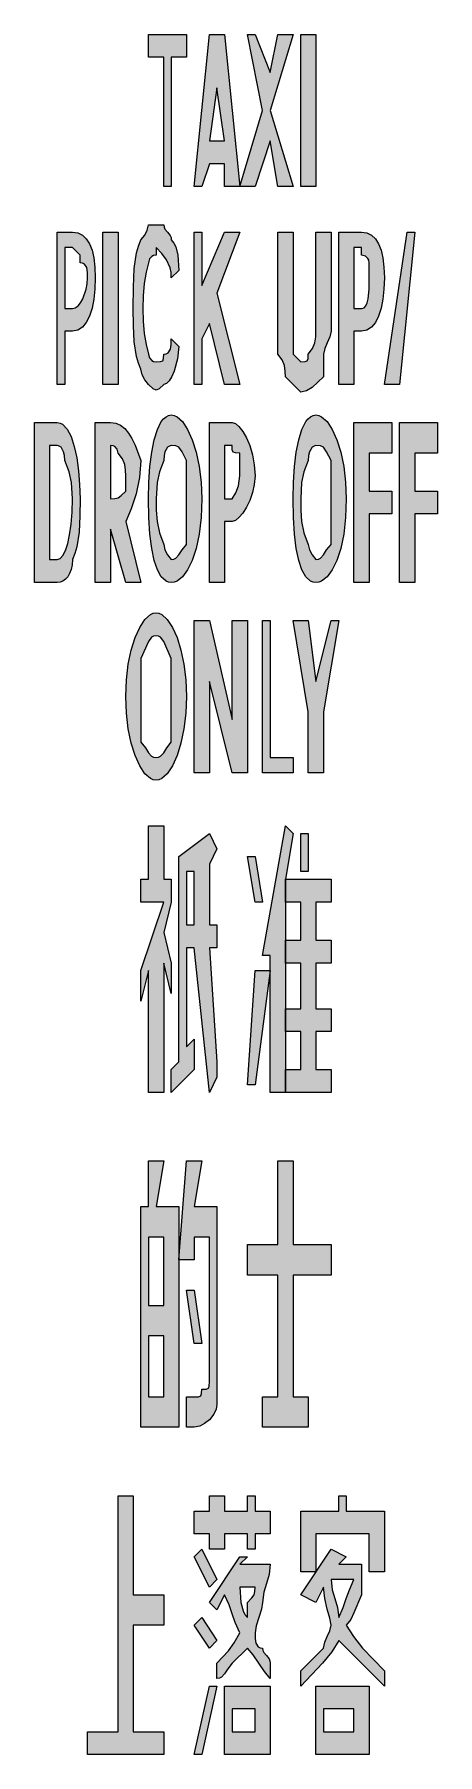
# Model space of a CAD drawing. Header units: metres. Extents: x 167 to 230, y 4 to 275.
import ezdxf

# ---------------------------------------------------------------- set-up
doc = ezdxf.new("R2010")
doc.units = ezdxf.units.M
doc.layers.add('FILL_WHITE_FFFFFF', color=7, linetype='Continuous', true_color=0xffffff)

msp = doc.modelspace()

# ---------------------------------------------------------------- hatches: boundary and pattern name
at = {"layer": 'FILL_WHITE_FFFFFF', "true_color": 0xffffff}
h = msp.add_hatch(color=7, dxfattribs=at)
h.dxf.hatch_style = 1
h.paths.add_polyline_path([(184.65, 271.65), (184.65, 275.25), (190.65, 275.25), (190.65, 271.65), (188.25, 271.65), (188.25, 251.25), (187.05, 251.25), (187.05, 271.65), (184.65, 271.65)])
h = msp.add_hatch(color=7, dxfattribs=at)
h.dxf.hatch_style = 1
h.paths.add_polyline_path([(196.65, 254.85), (194.25, 254.85), (193.05, 251.25), (191.85, 251.25), (194.25, 275.25), (196.65, 275.25), (199.05, 251.25), (196.65, 251.25), (196.65, 254.85)])
h.paths.add_polyline_path([(196.65, 258.45), (195.45, 266.85), (194.25, 258.45), (196.65, 258.45)], flags=16)
h = msp.add_hatch(color=7, dxfattribs=at)
h.dxf.hatch_style = 1
h.paths.add_polyline_path([(203.85, 263.25), (207.45, 251.25), (205.05, 251.25), (203.85, 258.45), (201.45, 251.25), (199.05, 251.25), (202.65, 263.25), (200.25, 275.25), (201.45, 275.25), (203.85, 269.25), (205.05, 275.25), (207.45, 275.25), (203.85, 263.25)])
h = msp.add_hatch(color=7, dxfattribs=at)
h.dxf.hatch_style = 1
h.paths.add_polyline_path([(211.05, 275.25), (211.05, 251.25), (208.65, 251.25), (208.65, 275.25), (211.05, 275.25)])
h = msp.add_hatch(color=7, dxfattribs=at)
h.dxf.hatch_style = 1
h.paths.add_polyline_path([(188.7, 222.15), (188.34, 221.32), (187.93, 220.65), (187.5, 220.21), (187.05, 220.05), (186.34, 219.37), (185.85, 219.15), (185.36, 219.37), (184.65, 220.05), (184.05, 220.8), (183.64, 221.57), (183.45, 222.45), (183.05, 223.4), (182.76, 224.46), (182.4, 226.8), (182.27, 229.37), (182.25, 232.05), (182.27, 235.42), (182.4, 238.35), (182.76, 240.82), (183.05, 241.89), (183.45, 242.85), (184.05, 243.6), (184.46, 244.37), (184.65, 245.25), (187.05, 245.25), (187.1, 244.85), (187.24, 244.54), (187.65, 244.05), (188.06, 243.56), (188.2, 243.25), (188.25, 242.85), (188.65, 242.35), (188.94, 241.76), (189.3, 240.45), (189.45, 238.05), (188.25, 236.85), (188.2, 237.7), (188.04, 238.44), (187.5, 239.7), (186.73, 240.73), (185.85, 241.65), (185.85, 240.45), (185.45, 240.4), (185.16, 240.26), (184.8, 239.85), (184.65, 239.25), (184.26, 237.75), (183.98, 235.99), (183.81, 234.06), (183.75, 232.05), (183.81, 230.04), (183.98, 228.11), (184.26, 226.35), (184.65, 224.85), (184.8, 224.25), (185.16, 223.84), (185.45, 223.7), (185.85, 223.65), (186.54, 223.67), (186.9, 223.8), (187.03, 224.16), (187.05, 224.85), (187.45, 224.9), (187.74, 225.06), (188.1, 225.6), (188.23, 226.37), (188.25, 227.25), (189.45, 226.05), (189.24, 224.1), (188.7, 222.15)])
h = msp.add_hatch(color=7, dxfattribs=at)
h.dxf.hatch_style = 1
h.paths.add_polyline_path([(171.45, 220.05), (170.25, 220.05), (170.25, 244.05), (172.65, 244.05), (173.49, 243.94), (174.22, 243.6), (174.84, 243.04), (175.35, 242.25), (175.74, 241.24), (176.03, 240), (176.19, 238.54), (176.25, 236.85), (176.19, 235.11), (176.03, 233.51), (175.74, 232.08), (175.35, 230.85), (174.84, 229.84), (174.22, 229.09), (173.49, 228.61), (172.65, 228.45), (171.45, 228.45), (171.45, 220.05)])
h.paths.add_polyline_path([(172.65, 232.05), (173.1, 232.16), (173.53, 232.46), (173.94, 232.94), (174.3, 233.55), (174.84, 235.09), (175, 235.95), (175.05, 236.85), (175.03, 237.73), (174.9, 238.5), (174.54, 239.04), (174.25, 239.2), (173.85, 239.25), (173.85, 240.45), (172.65, 241.65), (171.45, 241.65), (171.45, 232.05), (172.65, 232.05)], flags=16)
h = msp.add_hatch(color=7, dxfattribs=at)
h.dxf.hatch_style = 1
h.paths.add_polyline_path([(179.85, 244.05), (179.85, 220.05), (177.45, 220.05), (177.45, 244.05), (179.85, 244.05)])
h = msp.add_hatch(color=7, dxfattribs=at)
h.dxf.hatch_style = 1
h.paths.add_polyline_path([(193.05, 227.25), (193.05, 220.05), (191.85, 220.05), (191.85, 244.05), (193.05, 244.05), (193.05, 235.65), (196.65, 244.05), (199.05, 244.05), (195.45, 234.45), (199.05, 220.05), (196.65, 220.05), (194.25, 229.65), (193.05, 227.25)])
h = msp.add_hatch(color=7, dxfattribs=at)
h.dxf.hatch_style = 1
h.paths.add_polyline_path([(211.05, 244.05), (213.45, 244.05), (213.45, 228.45), (213.26, 227.55), (212.85, 226.65), (212.44, 225.75), (212.25, 224.85), (212.25, 221.25), (210.45, 219.6), (209.55, 219.06), (208.65, 218.85), (206.25, 221.25), (206.23, 222.15), (206.1, 223.05), (205.74, 223.95), (205.05, 224.85), (205.05, 228.45), (205.05, 244.05), (207.45, 244.05), (207.45, 228.45), (207.45, 226.05), (207.45, 224.85), (208.65, 223.65), (209.34, 223.67), (209.7, 223.8), (209.83, 224.16), (209.85, 224.85), (210.54, 225.75), (210.9, 226.65), (211.03, 227.55), (211.05, 228.45), (211.05, 244.05)])
h = msp.add_hatch(color=7, dxfattribs=at)
h.dxf.hatch_style = 1
h.paths.add_polyline_path([(217.05, 220.05), (214.65, 220.05), (214.65, 244.05), (218.25, 244.05), (219.09, 243.94), (219.82, 243.6), (220.44, 243.04), (220.95, 242.25), (221.34, 241.24), (221.62, 240), (221.79, 238.54), (221.85, 236.85), (221.79, 235.11), (221.62, 233.51), (221.34, 232.08), (220.95, 230.85), (220.44, 229.84), (219.82, 229.09), (219.09, 228.61), (218.25, 228.45), (217.05, 228.45), (217.05, 220.05)])
h.paths.add_polyline_path([(218.25, 232.05), (218.65, 232.16), (218.94, 232.46), (219.16, 232.94), (219.3, 233.55), (219.43, 235.09), (219.45, 236.85), (219.45, 239.25), (219.4, 239.65), (219.26, 239.94), (218.85, 240.3), (218.25, 240.45), (218.25, 241.65), (217.05, 241.65), (217.05, 232.05), (218.25, 232.05)], flags=16)
h = msp.add_hatch(color=7, dxfattribs=at)
h.dxf.hatch_style = 1
h.paths.add_polyline_path([(226.65, 244.05), (224.25, 220.05), (221.85, 220.05), (225.45, 244.05), (226.65, 244.05)])
h = msp.add_hatch(color=7, dxfattribs=at)
h.dxf.hatch_style = 1
h.paths.add_polyline_path([(187.41, 189.07), (186.67, 189.73), (186.06, 190.81), (185.55, 192.3), (185.16, 194.18), (184.88, 196.44), (184.71, 199.07), (184.65, 202.05), (184.71, 204.68), (184.88, 207.15), (185.16, 209.39), (185.55, 211.35), (186.06, 212.97), (186.67, 214.2), (187.03, 214.65), (187.41, 214.98), (187.81, 215.18), (188.25, 215.25), (188.7, 215.18), (189.15, 214.98), (190.01, 214.2), (190.82, 212.97), (191.55, 211.35), (192.16, 209.39), (192.64, 207.15), (192.94, 204.68), (193.05, 202.05), (192.94, 199.07), (192.64, 196.44), (192.16, 194.18), (191.55, 192.3), (190.82, 190.81), (190.01, 189.73), (189.15, 189.07), (188.7, 188.91), (188.25, 188.85), (187.81, 188.91), (187.41, 189.07)])
h.paths.add_polyline_path([(188.96, 192.66), (189.45, 193.2), (189.94, 193.97), (190.65, 194.85), (190.65, 202.05), (190.65, 208.05), (189.94, 209.44), (189.45, 210.15), (188.96, 210.41), (188.25, 210.45), (188.06, 210.41), (187.65, 210.15), (187.24, 209.44), (187.1, 208.84), (187.05, 208.05), (186.36, 206.27), (186, 204.6), (185.85, 202.05), (185.87, 200.25), (186, 198.45), (186.36, 196.65), (187.05, 194.85), (187.24, 193.97), (187.65, 193.2), (188.25, 192.45), (188.65, 192.5), (188.96, 192.66)], flags=16)
h = msp.add_hatch(color=7, dxfattribs=at)
h.dxf.hatch_style = 1
h.paths.add_polyline_path([(210.21, 189.07), (209.48, 189.73), (208.86, 190.81), (208.35, 192.3), (207.96, 194.18), (207.67, 196.44), (207.51, 199.07), (207.45, 202.05), (207.51, 204.68), (207.67, 207.15), (207.96, 209.39), (208.35, 211.35), (208.86, 212.97), (209.48, 214.2), (209.83, 214.65), (210.21, 214.98), (210.61, 215.18), (211.05, 215.25), (211.5, 215.18), (211.95, 214.98), (212.81, 214.2), (213.62, 212.97), (214.35, 211.35), (214.96, 209.39), (215.44, 207.15), (215.74, 204.68), (215.85, 202.05), (215.74, 199.07), (215.44, 196.44), (214.96, 194.18), (214.35, 192.3), (213.62, 190.81), (212.81, 189.73), (211.95, 189.07), (211.5, 188.91), (211.05, 188.85), (210.61, 188.91), (210.21, 189.07)])
h.paths.add_polyline_path([(211.76, 192.66), (212.25, 193.2), (212.74, 193.97), (213.45, 194.85), (213.45, 202.05), (213.45, 208.05), (212.74, 209.44), (212.25, 210.15), (211.76, 210.41), (211.05, 210.45), (210.86, 210.41), (210.45, 210.15), (210.04, 209.44), (209.9, 208.84), (209.85, 208.05), (209.16, 206.27), (208.8, 204.6), (208.65, 202.05), (208.67, 200.25), (208.8, 198.45), (209.16, 196.65), (209.85, 194.85), (210.04, 193.97), (210.45, 193.2), (211.05, 192.45), (211.45, 192.5), (211.76, 192.66)], flags=16)
h = msp.add_hatch(color=7, dxfattribs=at)
h.dxf.hatch_style = 1
h.paths.add_polyline_path([(166.65, 214.05), (170.25, 214.05), (170.69, 213.98), (171.09, 213.78), (171.82, 213.02), (172.44, 211.84), (172.95, 210.3), (173.34, 208.48), (173.62, 206.46), (173.79, 204.29), (173.85, 202.05), (173.83, 199.37), (173.7, 196.8), (173.34, 194.46), (173.05, 193.4), (172.65, 192.45), (172.6, 191.61), (172.44, 190.87), (172.21, 190.26), (171.9, 189.75), (171.54, 189.36), (171.13, 189.07), (170.7, 188.91), (170.25, 188.85), (166.65, 188.85), (166.65, 214.05)])
h.paths.add_polyline_path([(171.13, 193.11), (171.54, 193.91), (171.9, 195), (172.21, 196.38), (172.44, 198.02), (172.6, 199.91), (172.65, 202.05), (172.5, 204.6), (172.14, 206.27), (171.45, 208.05), (171.4, 208.84), (171.26, 209.44), (170.85, 210.15), (170.44, 210.41), (170.25, 210.45), (169.05, 210.45), (169.05, 192.45), (170.25, 192.45), (170.7, 192.62), (171.13, 193.11)], flags=16)
h = msp.add_hatch(color=7, dxfattribs=at)
h.dxf.hatch_style = 1
h.paths.add_polyline_path([(176.25, 214.05), (178.65, 214.05), (179.5, 213.94), (180.24, 213.62), (180.91, 213.1), (181.5, 212.4), (182.04, 211.53), (182.53, 210.51), (183.45, 208.05), (183.24, 205.37), (182.7, 202.8), (181.93, 200.46), (181.05, 198.45), (183.45, 188.85), (181.05, 188.85), (178.65, 197.25), (178.65, 188.85), (176.25, 188.85), (176.25, 214.05)])
h.paths.add_polyline_path([(179.85, 202.2), (180.34, 202.56), (181.05, 203.25), (181.05, 205.65), (181.03, 206.55), (180.9, 207.45), (180.54, 208.35), (179.85, 209.25), (179.7, 209.85), (179.34, 210.26), (179.05, 210.4), (178.65, 210.45), (178.65, 202.05), (179.36, 202.07), (179.85, 202.2)], flags=16)
h = msp.add_hatch(color=7, dxfattribs=at)
h.dxf.hatch_style = 1
h.paths.add_polyline_path([(196.65, 188.85), (194.25, 188.85), (194.25, 214.05), (197.85, 214.05), (198.35, 213.89), (198.92, 213.41), (199.52, 212.66), (200.1, 211.65), (200.63, 210.42), (201.06, 208.99), (201.34, 207.39), (201.45, 205.65), (201.34, 204.31), (201.06, 203.01), (200.63, 201.79), (200.1, 200.7), (199.52, 199.78), (198.92, 199.07), (198.35, 198.61), (197.85, 198.45), (196.65, 198.45), (196.65, 188.85)])
h.paths.add_polyline_path([(197.85, 202.05), (198.45, 202.95), (198.86, 204.07), (199.05, 205.65), (199.05, 209.25), (198.36, 209.27), (198, 209.4), (197.87, 209.76), (197.85, 210.45), (196.65, 210.45), (196.65, 202.05), (197.85, 202.05)], flags=16)
h = msp.add_hatch(color=7, dxfattribs=at)
h.dxf.hatch_style = 1
h.paths.add_polyline_path([(217.05, 188.85), (217.05, 214.05), (223.05, 214.05), (223.05, 209.25), (219.45, 209.25), (219.45, 203.25), (223.05, 203.25), (223.05, 199.65), (219.45, 199.65), (219.45, 188.85), (217.05, 188.85)])
h = msp.add_hatch(color=7, dxfattribs=at)
h.dxf.hatch_style = 1
h.paths.add_polyline_path([(224.25, 188.85), (224.25, 214.05), (230.25, 214.05), (230.25, 209.25), (226.65, 209.25), (226.65, 203.25), (230.25, 203.25), (230.25, 199.65), (226.65, 199.65), (226.65, 188.85), (224.25, 188.85)])
h = msp.add_hatch(color=7, dxfattribs=at)
h.dxf.hatch_style = 1
h.paths.add_polyline_path([(184.95, 157.92), (184.09, 158.7), (183.28, 159.93), (182.55, 161.55), (181.94, 163.51), (181.46, 165.75), (181.16, 168.22), (181.05, 170.85), (181.16, 173.48), (181.46, 175.95), (181.94, 178.19), (182.55, 180.15), (183.28, 181.77), (184.09, 183), (184.95, 183.78), (185.4, 183.98), (185.85, 184.05), (186.3, 183.98), (186.75, 183.78), (187.61, 183), (188.42, 181.77), (189.15, 180.15), (189.76, 178.19), (190.24, 175.95), (190.54, 173.48), (190.65, 170.85), (190.54, 168.22), (190.24, 165.75), (189.76, 163.51), (189.15, 161.55), (188.42, 159.93), (187.61, 158.7), (186.75, 157.92), (186.3, 157.72), (185.85, 157.65), (185.4, 157.72), (184.95, 157.92)])
h.paths.add_polyline_path([(186.56, 161.46), (187.05, 162), (187.54, 162.77), (188.25, 163.65), (188.25, 170.85), (188.25, 176.85), (187.05, 179.55), (186.56, 180.22), (186.25, 180.39), (185.85, 180.45), (185.45, 180.39), (185.14, 180.22), (184.65, 179.55), (183.45, 176.85), (183.45, 170.85), (183.45, 163.65), (184.16, 162.77), (184.65, 162), (185.14, 161.46), (185.45, 161.3), (185.85, 161.25), (186.25, 161.3), (186.56, 161.46)], flags=16)
h = msp.add_hatch(color=7, dxfattribs=at)
h.dxf.hatch_style = 1
h.paths.add_polyline_path([(194.25, 173.25), (194.25, 158.85), (191.85, 158.85), (191.85, 182.85), (194.25, 182.85), (197.85, 167.25), (197.85, 182.85), (200.25, 182.85), (200.25, 158.85), (197.85, 158.85), (194.25, 173.25)])
h = msp.add_hatch(color=7, dxfattribs=at)
h.dxf.hatch_style = 1
h.paths.add_polyline_path([(202.65, 158.85), (202.65, 182.85), (203.85, 182.85), (203.85, 161.25), (207.45, 161.25), (207.45, 158.85), (202.65, 158.85)])
h = msp.add_hatch(color=7, dxfattribs=at)
h.dxf.hatch_style = 1
h.paths.add_polyline_path([(212.25, 158.85), (209.85, 158.85), (209.85, 168.45), (207.45, 182.85), (209.85, 182.85), (211.05, 173.25), (213.45, 182.85), (214.65, 182.85), (212.25, 168.45), (212.25, 158.85)])
h = msp.add_hatch(color=7, dxfattribs=at)
h.dxf.hatch_style = 1
h.paths.add_polyline_path([(188.25, 124.05), (187.05, 128.85), (187.05, 108.45), (184.65, 108.45), (184.65, 127.65), (183.45, 122.85), (183.45, 127.65), (187.05, 138.45), (183.45, 138.45), (183.45, 142.05), (184.65, 142.05), (184.65, 150.45), (187.05, 150.45), (187.05, 142.05), (188.25, 142.05), (188.25, 138.45), (187.05, 133.65), (188.25, 128.85), (188.25, 124.05)])
h = msp.add_hatch(color=7, dxfattribs=at)
h.dxf.hatch_style = 1
h.paths.add_polyline_path([(191.85, 131.25), (190.65, 131.25), (190.65, 115.65), (191.85, 116.85), (191.85, 112.05), (188.25, 108.45), (188.25, 112.05), (189.45, 113.25), (189.45, 145.65), (194.25, 149.25), (195.45, 146.85), (194.25, 144.45), (194.25, 134.85), (195.45, 134.85), (195.45, 131.25), (194.25, 131.25), (195.45, 113.25), (195.45, 110.85), (194.25, 108.45), (191.85, 131.25)])
h.paths.add_polyline_path([(191.85, 134.85), (191.85, 143.25), (190.65, 143.25), (190.65, 134.85), (191.85, 134.85)], flags=16)
h = msp.add_hatch(color=7, dxfattribs=at)
h.dxf.hatch_style = 1
h.paths.add_polyline_path([(207.45, 149.25), (206.25, 142.05), (206.25, 108.45), (203.85, 108.45), (203.85, 130.05), (202.65, 130.05), (206.25, 150.45), (207.45, 149.25)])
h = msp.add_hatch(color=7, dxfattribs=at)
h.dxf.hatch_style = 1
h.paths.add_polyline_path([(208.65, 149.25), (209.85, 149.25), (209.85, 143.25), (208.65, 143.25), (208.65, 149.25)])
h = msp.add_hatch(color=7, dxfattribs=at)
h.dxf.hatch_style = 1
h.paths.add_polyline_path([(200.25, 145.65), (201.45, 145.65), (202.65, 138.45), (201.45, 138.45), (200.25, 145.65)])
h = msp.add_hatch(color=7, dxfattribs=at)
h.dxf.hatch_style = 1
h.paths.add_polyline_path([(213.45, 132.45), (213.45, 128.85), (211.05, 128.85), (211.05, 121.65), (213.45, 121.65), (213.45, 118.05), (211.05, 118.05), (211.05, 112.05), (213.45, 112.05), (213.45, 108.45), (206.25, 108.45), (206.25, 112.05), (208.65, 112.05), (208.65, 118.05), (206.25, 118.05), (206.25, 121.65), (208.65, 121.65), (208.65, 128.85), (206.25, 128.85), (206.25, 132.45), (208.65, 132.45), (208.65, 138.45), (206.25, 138.45), (206.25, 142.05), (213.45, 142.05), (213.45, 138.45), (211.05, 138.45), (211.05, 132.45), (213.45, 132.45)])
h = msp.add_hatch(color=7, dxfattribs=at)
h.dxf.hatch_style = 1
h.paths.add_polyline_path([(201.45, 109.65), (200.25, 109.65), (201.45, 127.65), (203.85, 127.65), (201.45, 109.65)])
h = msp.add_hatch(color=7, dxfattribs=at)
h.dxf.hatch_style = 1
h.paths.add_polyline_path([(183.45, 55.65), (183.45, 90.45), (184.65, 90.45), (184.65, 97.65), (187.05, 97.65), (185.85, 90.45), (189.45, 90.45), (189.45, 55.65), (183.45, 55.65)])
h.paths.add_polyline_path([(187.05, 70.05), (184.65, 70.05), (184.65, 60.45), (187.05, 60.45), (187.05, 70.05)], flags=16)
h.paths.add_polyline_path([(187.05, 74.85), (187.05, 85.65), (184.65, 85.65), (184.65, 74.85), (187.05, 74.85)], flags=16)
h = msp.add_hatch(color=7, dxfattribs=at)
h.dxf.hatch_style = 1
h.paths.add_polyline_path([(191.85, 82.05), (189.45, 82.05), (190.65, 97.65), (193.05, 97.65), (191.85, 90.45), (195.45, 90.45), (195.45, 59.25), (195.3, 58.5), (194.94, 57.73), (194.25, 56.85), (193.5, 56.25), (192.73, 55.84), (191.85, 55.65), (190.65, 55.65), (190.65, 60.45), (191.85, 60.45), (192.54, 60.47), (192.9, 60.6), (193.03, 60.96), (193.05, 61.65), (193.74, 61.67), (194.1, 61.8), (194.23, 62.16), (194.25, 62.85), (194.25, 85.65), (191.85, 85.65), (191.85, 82.05)])
h = msp.add_hatch(color=7, dxfattribs=at)
h.dxf.hatch_style = 1
h.paths.add_polyline_path([(213.45, 84.45), (213.45, 79.65), (207.45, 79.65), (207.45, 60.45), (209.85, 60.45), (209.85, 55.65), (202.65, 55.65), (202.65, 60.45), (205.05, 60.45), (205.05, 79.65), (200.25, 79.65), (200.25, 84.45), (205.05, 84.45), (205.05, 97.65), (207.45, 97.65), (207.45, 84.45), (213.45, 84.45)])
h = msp.add_hatch(color=7, dxfattribs=at)
h.dxf.hatch_style = 1
h.paths.add_polyline_path([(191.85, 77.25), (193.05, 68.85), (191.85, 68.85), (190.65, 77.25), (191.85, 77.25)])
h = msp.add_hatch(color=7, dxfattribs=at)
h.dxf.hatch_style = 1
h.paths.add_polyline_path([(187.05, 29.25), (187.05, 24.45), (182.25, 24.45), (182.25, 7.65), (187.05, 7.65), (187.05, 4.05), (175.05, 4.05), (175.05, 7.65), (179.85, 7.65), (179.85, 44.85), (182.25, 44.85), (182.25, 29.25), (187.05, 29.25)])
h = msp.add_hatch(color=7, dxfattribs=at)
h.dxf.hatch_style = 1
h.paths.add_polyline_path([(203.85, 38.85), (201.45, 38.85), (201.45, 36.45), (200.25, 36.45), (200.25, 38.85), (196.65, 38.85), (196.65, 36.45), (194.25, 36.45), (194.25, 38.85), (191.85, 38.85), (191.85, 42.45), (194.25, 42.45), (194.25, 44.85), (196.65, 44.85), (196.65, 42.45), (200.25, 42.45), (200.25, 44.85), (201.45, 44.85), (201.45, 42.45), (203.85, 42.45), (203.85, 38.85)])
h = msp.add_hatch(color=7, dxfattribs=at)
h.dxf.hatch_style = 1
h.paths.add_polyline_path([(221.85, 32.85), (219.45, 32.85), (219.45, 38.85), (211.05, 38.85), (211.05, 32.85), (208.65, 32.85), (208.65, 42.45), (214.65, 42.45), (214.65, 44.85), (215.85, 44.85), (215.85, 42.45), (221.85, 42.45), (221.85, 32.85)])
h = msp.add_hatch(color=7, dxfattribs=at)
h.dxf.hatch_style = 1
h.paths.add_polyline_path([(195.45, 31.65), (194.25, 30.45), (191.85, 35.25), (193.05, 36.45), (195.45, 31.65)])
h = msp.add_hatch(color=7, dxfattribs=at)
h.dxf.hatch_style = 1
h.paths.add_polyline_path([(217.05, 26.4), (216.56, 25.37), (215.85, 24.45), (216.96, 22.65), (218.4, 20.85), (221.85, 17.25), (221.85, 14.85), (218.25, 18.45), (214.65, 22.05), (213.54, 20.25), (212.1, 18.45), (208.65, 14.85), (208.65, 17.25), (212.25, 20.85), (212.44, 21.75), (212.85, 22.65), (213.26, 23.55), (213.45, 24.45), (213.26, 25.56), (212.85, 27), (212.44, 28.67), (212.25, 30.45), (211.05, 28.05), (208.65, 29.25), (213.45, 36.45), (215.85, 35.25), (214.65, 34.05), (218.25, 34.05), (218.25, 29.25), (217.05, 26.4)])
h.paths.add_polyline_path([(214.05, 28.65), (214.46, 27.26), (214.65, 25.65), (215.36, 27.26), (215.85, 28.65), (216.34, 30.04), (217.05, 31.65), (213.45, 31.65), (213.64, 30.04), (214.05, 28.65)], flags=16)
h = msp.add_hatch(color=7, dxfattribs=at)
h.dxf.hatch_style = 1
h.paths.add_polyline_path([(203.66, 32.44), (203.25, 31.05), (202.84, 29.66), (202.65, 28.05), (202.46, 26.96), (202.05, 25.65), (201.64, 24.34), (201.45, 23.25), (201.47, 22.37), (201.6, 21.6), (201.96, 21.06), (202.25, 20.9), (202.65, 20.85), (202.7, 20.45), (202.84, 20.14), (203.25, 19.65), (203.66, 19.16), (203.8, 18.85), (203.85, 18.45), (203.85, 16.05), (202.95, 17.14), (202.05, 18.45), (201.15, 19.76), (200.25, 20.85), (197.85, 18.45), (197.14, 17.57), (196.65, 16.8), (196.16, 16.26), (195.85, 16.1), (195.45, 16.05), (195.45, 18.45), (197.25, 20.4), (198.15, 21.66), (199.05, 23.25), (198.34, 24.86), (197.85, 26.25), (197.36, 27.64), (196.65, 29.25), (195.45, 26.85), (194.25, 28.05), (199.05, 35.25), (200.25, 35.25), (199.05, 34.05), (203.85, 34.05), (203.66, 32.44)])
h.paths.add_polyline_path([(199.56, 26.74), (199.85, 26.15), (200.25, 25.65), (200.25, 28.05), (200.94, 28.76), (201.3, 29.25), (201.43, 29.74), (201.45, 30.45), (199.05, 30.45), (199.2, 28.05), (199.56, 26.74)], flags=16)
h = msp.add_hatch(color=7, dxfattribs=at)
h.dxf.hatch_style = 1
h.paths.add_polyline_path([(195.45, 22.05), (194.25, 20.85), (191.85, 24.45), (193.05, 25.65), (195.45, 22.05)])
h = msp.add_hatch(color=7, dxfattribs=at)
h.dxf.hatch_style = 1
h.paths.add_polyline_path([(195.45, 14.85), (193.05, 4.05), (191.85, 4.05), (194.25, 14.85), (195.45, 14.85)])
h = msp.add_hatch(color=7, dxfattribs=at)
h.dxf.hatch_style = 1
h.paths.add_polyline_path([(203.85, 4.05), (196.65, 4.05), (196.65, 14.85), (203.85, 14.85), (203.85, 4.05)])
h.paths.add_polyline_path([(201.45, 7.65), (201.45, 11.25), (197.85, 11.25), (197.85, 7.65), (201.45, 7.65)], flags=16)
h = msp.add_hatch(color=7, dxfattribs=at)
h.dxf.hatch_style = 1
h.paths.add_polyline_path([(219.45, 4.05), (211.05, 4.05), (211.05, 14.85), (219.45, 14.85), (219.45, 4.05)])
h.paths.add_polyline_path([(217.05, 7.65), (217.05, 11.25), (212.25, 11.25), (212.25, 7.65), (217.05, 7.65)], flags=16)

# ---------------------------------------------------------------- linework, layer by layer
at = {"layer": 'FILL_WHITE_FFFFFF', "lineweight": 0, "true_color": 0xffffff}
for points in [[(184.65, 271.65), (184.65, 275.25), (190.65, 275.25), (190.65, 271.65), (188.25, 271.65), (188.25, 251.25), (187.05, 251.25), (187.05, 271.65)], [(196.65, 254.85), (194.25, 254.85), (193.05, 251.25), (191.85, 251.25), (194.25, 275.25), (196.65, 275.25), (199.05, 251.25), (196.65, 251.25)], [(203.85, 263.25), (207.45, 251.25), (205.05, 251.25), (203.85, 258.45), (201.45, 251.25), (199.05, 251.25), (202.65, 263.25), (200.25, 275.25), (201.45, 275.25), (203.85, 269.25), (205.05, 275.25), (207.45, 275.25)], [(211.05, 275.25), (211.05, 251.25), (208.65, 251.25), (208.65, 275.25)], [(196.65, 258.45), (195.45, 266.85), (194.25, 258.45)], [(188.7, 222.15), (188.34, 221.32), (187.93, 220.65), (187.5, 220.21), (187.05, 220.05), (186.34, 219.37), (185.85, 219.15), (185.36, 219.37), (184.65, 220.05), (184.05, 220.8), (183.64, 221.57), (183.45, 222.45), (183.05, 223.4), (182.76, 224.46), (182.4, 226.8), (182.27, 229.37), (182.25, 232.05), (182.27, 235.42), (182.4, 238.35), (182.76, 240.82), (183.05, 241.89), (183.45, 242.85), (184.05, 243.6), (184.46, 244.37), (184.65, 245.25), (187.05, 245.25), (187.1, 244.85), (187.24, 244.54), (187.65, 244.05), (188.06, 243.56), (188.2, 243.25), (188.25, 242.85), (188.65, 242.35), (188.94, 241.76), (189.3, 240.45), (189.45, 238.05), (188.25, 236.85), (188.2, 237.7), (188.04, 238.44), (187.5, 239.7), (186.73, 240.73), (185.85, 241.65), (185.85, 240.45), (185.45, 240.4), (185.16, 240.26), (184.8, 239.85), (184.65, 239.25), (184.26, 237.75), (183.98, 235.99), (183.81, 234.06), (183.75, 232.05), (183.81, 230.04), (183.98, 228.11), (184.26, 226.35), (184.65, 224.85), (184.8, 224.25), (185.16, 223.84), (185.45, 223.7), (185.85, 223.65), (186.54, 223.67), (186.9, 223.8), (187.03, 224.16), (187.05, 224.85), (187.45, 224.9), (187.74, 225.06), (188.1, 225.6), (188.23, 226.37), (188.25, 227.25), (189.45, 226.05), (189.24, 224.1)], [(171.45, 220.05), (170.25, 220.05), (170.25, 244.05), (172.65, 244.05), (173.49, 243.94), (174.22, 243.6), (174.84, 243.04), (175.35, 242.25), (175.74, 241.24), (176.03, 240), (176.19, 238.54), (176.25, 236.85), (176.19, 235.11), (176.03, 233.51), (175.74, 232.08), (175.35, 230.85), (174.84, 229.84), (174.22, 229.09), (173.49, 228.61), (172.65, 228.45), (171.45, 228.45)], [(172.65, 232.05), (173.1, 232.16), (173.53, 232.46), (173.94, 232.94), (174.3, 233.55), (174.84, 235.09), (175, 235.95), (175.05, 236.85), (175.03, 237.73), (174.9, 238.5), (174.54, 239.04), (174.25, 239.2), (173.85, 239.25), (173.85, 240.45), (172.65, 241.65), (171.45, 241.65), (171.45, 232.05)], [(179.85, 244.05), (179.85, 220.05), (177.45, 220.05), (177.45, 244.05)], [(193.05, 227.25), (193.05, 220.05), (191.85, 220.05), (191.85, 244.05), (193.05, 244.05), (193.05, 235.65), (196.65, 244.05), (199.05, 244.05), (195.45, 234.45), (199.05, 220.05), (196.65, 220.05), (194.25, 229.65)], [(211.05, 244.05), (213.45, 244.05), (213.45, 228.45), (213.26, 227.55), (212.85, 226.65), (212.44, 225.75), (212.25, 224.85), (212.25, 221.25), (210.45, 219.6), (209.55, 219.06), (208.65, 218.85), (206.25, 221.25), (206.23, 222.15), (206.1, 223.05), (205.74, 223.95), (205.05, 224.85), (205.05, 228.45), (205.05, 244.05), (207.45, 244.05), (207.45, 228.45), (207.45, 226.05), (207.45, 224.85), (208.65, 223.65), (209.34, 223.67), (209.7, 223.8), (209.83, 224.16), (209.85, 224.85), (210.54, 225.75), (210.9, 226.65), (211.03, 227.55), (211.05, 228.45)], [(217.05, 220.05), (214.65, 220.05), (214.65, 244.05), (218.25, 244.05), (219.09, 243.94), (219.82, 243.6), (220.44, 243.04), (220.95, 242.25), (221.34, 241.24), (221.62, 240), (221.79, 238.54), (221.85, 236.85), (221.79, 235.11), (221.62, 233.51), (221.34, 232.08), (220.95, 230.85), (220.44, 229.84), (219.82, 229.09), (219.09, 228.61), (218.25, 228.45), (217.05, 228.45)], [(218.25, 232.05), (218.65, 232.16), (218.94, 232.46), (219.16, 232.94), (219.3, 233.55), (219.43, 235.09), (219.45, 236.85), (219.45, 239.25), (219.4, 239.65), (219.26, 239.94), (218.85, 240.3), (218.25, 240.45), (218.25, 241.65), (217.05, 241.65), (217.05, 232.05)], [(226.65, 244.05), (224.25, 220.05), (221.85, 220.05), (225.45, 244.05)], [(187.41, 189.07), (186.67, 189.73), (186.06, 190.81), (185.55, 192.3), (185.16, 194.18), (184.88, 196.44), (184.71, 199.07), (184.65, 202.05), (184.71, 204.68), (184.88, 207.15), (185.16, 209.39), (185.55, 211.35), (186.06, 212.97), (186.67, 214.2), (187.03, 214.65), (187.41, 214.98), (187.81, 215.18), (188.25, 215.25), (188.7, 215.18), (189.15, 214.98), (190.01, 214.2), (190.82, 212.97), (191.55, 211.35), (192.16, 209.39), (192.64, 207.15), (192.94, 204.68), (193.05, 202.05), (192.94, 199.07), (192.64, 196.44), (192.16, 194.18), (191.55, 192.3), (190.82, 190.81), (190.01, 189.73), (189.15, 189.07), (188.7, 188.91), (188.25, 188.85), (187.81, 188.91)], [(210.21, 189.07), (209.48, 189.73), (208.86, 190.81), (208.35, 192.3), (207.96, 194.18), (207.67, 196.44), (207.51, 199.07), (207.45, 202.05), (207.51, 204.68), (207.67, 207.15), (207.96, 209.39), (208.35, 211.35), (208.86, 212.97), (209.48, 214.2), (209.83, 214.65), (210.21, 214.98), (210.61, 215.18), (211.05, 215.25), (211.5, 215.18), (211.95, 214.98), (212.81, 214.2), (213.62, 212.97), (214.35, 211.35), (214.96, 209.39), (215.44, 207.15), (215.74, 204.68), (215.85, 202.05), (215.74, 199.07), (215.44, 196.44), (214.96, 194.18), (214.35, 192.3), (213.62, 190.81), (212.81, 189.73), (211.95, 189.07), (211.5, 188.91), (211.05, 188.85), (210.61, 188.91)], [(166.65, 214.05), (170.25, 214.05), (170.69, 213.98), (171.09, 213.78), (171.82, 213.02), (172.44, 211.84), (172.95, 210.3), (173.34, 208.48), (173.62, 206.46), (173.79, 204.29), (173.85, 202.05), (173.83, 199.37), (173.7, 196.8), (173.34, 194.46), (173.05, 193.4), (172.65, 192.45), (172.6, 191.61), (172.44, 190.87), (172.21, 190.26), (171.9, 189.75), (171.54, 189.36), (171.13, 189.07), (170.7, 188.91), (170.25, 188.85), (166.65, 188.85)], [(176.25, 214.05), (178.65, 214.05), (179.5, 213.94), (180.24, 213.62), (180.91, 213.1), (181.5, 212.4), (182.04, 211.53), (182.53, 210.51), (183.45, 208.05), (183.24, 205.37), (182.7, 202.8), (181.93, 200.46), (181.05, 198.45), (183.45, 188.85), (181.05, 188.85), (178.65, 197.25), (178.65, 188.85), (176.25, 188.85)], [(196.65, 188.85), (194.25, 188.85), (194.25, 214.05), (197.85, 214.05), (198.35, 213.89), (198.92, 213.41), (199.52, 212.66), (200.1, 211.65), (200.63, 210.42), (201.06, 208.99), (201.34, 207.39), (201.45, 205.65), (201.34, 204.31), (201.06, 203.01), (200.63, 201.79), (200.1, 200.7), (199.52, 199.78), (198.92, 199.07), (198.35, 198.61), (197.85, 198.45), (196.65, 198.45)], [(217.05, 188.85), (217.05, 214.05), (223.05, 214.05), (223.05, 209.25), (219.45, 209.25), (219.45, 203.25), (223.05, 203.25), (223.05, 199.65), (219.45, 199.65), (219.45, 188.85)], [(224.25, 188.85), (224.25, 214.05), (230.25, 214.05), (230.25, 209.25), (226.65, 209.25), (226.65, 203.25), (230.25, 203.25), (230.25, 199.65), (226.65, 199.65), (226.65, 188.85)], [(171.13, 193.11), (171.54, 193.91), (171.9, 195), (172.21, 196.38), (172.44, 198.02), (172.6, 199.91), (172.65, 202.05), (172.5, 204.6), (172.14, 206.27), (171.45, 208.05), (171.4, 208.84), (171.26, 209.44), (170.85, 210.15), (170.44, 210.41), (170.25, 210.45), (169.05, 210.45), (169.05, 192.45), (170.25, 192.45), (170.7, 192.62)], [(179.85, 202.2), (180.34, 202.56), (181.05, 203.25), (181.05, 205.65), (181.03, 206.55), (180.9, 207.45), (180.54, 208.35), (179.85, 209.25), (179.7, 209.85), (179.34, 210.26), (179.05, 210.4), (178.65, 210.45), (178.65, 202.05), (179.36, 202.07)], [(188.96, 192.66), (189.45, 193.2), (189.94, 193.97), (190.65, 194.85), (190.65, 202.05), (190.65, 208.05), (189.94, 209.44), (189.45, 210.15), (188.96, 210.41), (188.25, 210.45), (188.06, 210.41), (187.65, 210.15), (187.24, 209.44), (187.1, 208.84), (187.05, 208.05), (186.36, 206.27), (186, 204.6), (185.85, 202.05), (185.87, 200.25), (186, 198.45), (186.36, 196.65), (187.05, 194.85), (187.24, 193.97), (187.65, 193.2), (188.25, 192.45), (188.65, 192.5)], [(197.85, 202.05), (198.45, 202.95), (198.86, 204.07), (199.05, 205.65), (199.05, 209.25), (198.36, 209.27), (198, 209.4), (197.87, 209.76), (197.85, 210.45), (196.65, 210.45), (196.65, 202.05)], [(211.76, 192.66), (212.25, 193.2), (212.74, 193.97), (213.45, 194.85), (213.45, 202.05), (213.45, 208.05), (212.74, 209.44), (212.25, 210.15), (211.76, 210.41), (211.05, 210.45), (210.86, 210.41), (210.45, 210.15), (210.04, 209.44), (209.9, 208.84), (209.85, 208.05), (209.16, 206.27), (208.8, 204.6), (208.65, 202.05), (208.67, 200.25), (208.8, 198.45), (209.16, 196.65), (209.85, 194.85), (210.04, 193.97), (210.45, 193.2), (211.05, 192.45), (211.45, 192.5)], [(184.95, 157.92), (184.09, 158.7), (183.28, 159.93), (182.55, 161.55), (181.94, 163.51), (181.46, 165.75), (181.16, 168.22), (181.05, 170.85), (181.16, 173.48), (181.46, 175.95), (181.94, 178.19), (182.55, 180.15), (183.28, 181.77), (184.09, 183), (184.95, 183.78), (185.4, 183.98), (185.85, 184.05), (186.3, 183.98), (186.75, 183.78), (187.61, 183), (188.42, 181.77), (189.15, 180.15), (189.76, 178.19), (190.24, 175.95), (190.54, 173.48), (190.65, 170.85), (190.54, 168.22), (190.24, 165.75), (189.76, 163.51), (189.15, 161.55), (188.42, 159.93), (187.61, 158.7), (186.75, 157.92), (186.3, 157.72), (185.85, 157.65), (185.4, 157.72)], [(194.25, 173.25), (194.25, 158.85), (191.85, 158.85), (191.85, 182.85), (194.25, 182.85), (197.85, 167.25), (197.85, 182.85), (200.25, 182.85), (200.25, 158.85), (197.85, 158.85)], [(202.65, 158.85), (202.65, 182.85), (203.85, 182.85), (203.85, 161.25), (207.45, 161.25), (207.45, 158.85)], [(212.25, 158.85), (209.85, 158.85), (209.85, 168.45), (207.45, 182.85), (209.85, 182.85), (211.05, 173.25), (213.45, 182.85), (214.65, 182.85), (212.25, 168.45)], [(186.56, 161.46), (187.05, 162), (187.54, 162.77), (188.25, 163.65), (188.25, 170.85), (188.25, 176.85), (187.05, 179.55), (186.56, 180.22), (186.25, 180.39), (185.85, 180.45), (185.45, 180.39), (185.14, 180.22), (184.65, 179.55), (183.45, 176.85), (183.45, 170.85), (183.45, 163.65), (184.16, 162.77), (184.65, 162), (185.14, 161.46), (185.45, 161.3), (185.85, 161.25), (186.25, 161.3)], [(188.25, 124.05), (187.05, 128.85), (187.05, 108.45), (184.65, 108.45), (184.65, 127.65), (183.45, 122.85), (183.45, 127.65), (187.05, 138.45), (183.45, 138.45), (183.45, 142.05), (184.65, 142.05), (184.65, 150.45), (187.05, 150.45), (187.05, 142.05), (188.25, 142.05), (188.25, 138.45), (187.05, 133.65), (188.25, 128.85)], [(191.85, 131.25), (190.65, 131.25), (190.65, 115.65), (191.85, 116.85), (191.85, 112.05), (188.25, 108.45), (188.25, 112.05), (189.45, 113.25), (189.45, 145.65), (194.25, 149.25), (195.45, 146.85), (194.25, 144.45), (194.25, 134.85), (195.45, 134.85), (195.45, 131.25), (194.25, 131.25), (195.45, 113.25), (195.45, 110.85), (194.25, 108.45)], [(207.45, 149.25), (206.25, 142.05), (206.25, 108.45), (203.85, 108.45), (203.85, 130.05), (202.65, 130.05), (206.25, 150.45)], [(208.65, 149.25), (209.85, 149.25), (209.85, 143.25), (208.65, 143.25)], [(200.25, 145.65), (201.45, 145.65), (202.65, 138.45), (201.45, 138.45)], [(191.85, 134.85), (191.85, 143.25), (190.65, 143.25), (190.65, 134.85)], [(213.45, 132.45), (213.45, 128.85), (211.05, 128.85), (211.05, 121.65), (213.45, 121.65), (213.45, 118.05), (211.05, 118.05), (211.05, 112.05), (213.45, 112.05), (213.45, 108.45), (206.25, 108.45), (206.25, 112.05), (208.65, 112.05), (208.65, 118.05), (206.25, 118.05), (206.25, 121.65), (208.65, 121.65), (208.65, 128.85), (206.25, 128.85), (206.25, 132.45), (208.65, 132.45), (208.65, 138.45), (206.25, 138.45), (206.25, 142.05), (213.45, 142.05), (213.45, 138.45), (211.05, 138.45), (211.05, 132.45)], [(201.45, 109.65), (200.25, 109.65), (201.45, 127.65), (203.85, 127.65)], [(183.45, 55.65), (183.45, 90.45), (184.65, 90.45), (184.65, 97.65), (187.05, 97.65), (185.85, 90.45), (189.45, 90.45), (189.45, 55.65)], [(191.85, 82.05), (189.45, 82.05), (190.65, 97.65), (193.05, 97.65), (191.85, 90.45), (195.45, 90.45), (195.45, 59.25), (195.3, 58.5), (194.94, 57.73), (194.25, 56.85), (193.5, 56.25), (192.73, 55.84), (191.85, 55.65), (190.65, 55.65), (190.65, 60.45), (191.85, 60.45), (192.54, 60.47), (192.9, 60.6), (193.03, 60.96), (193.05, 61.65), (193.74, 61.67), (194.1, 61.8), (194.23, 62.16), (194.25, 62.85), (194.25, 85.65), (191.85, 85.65)], [(213.45, 84.45), (213.45, 79.65), (207.45, 79.65), (207.45, 60.45), (209.85, 60.45), (209.85, 55.65), (202.65, 55.65), (202.65, 60.45), (205.05, 60.45), (205.05, 79.65), (200.25, 79.65), (200.25, 84.45), (205.05, 84.45), (205.05, 97.65), (207.45, 97.65), (207.45, 84.45)], [(187.05, 74.85), (187.05, 85.65), (184.65, 85.65), (184.65, 74.85)], [(191.85, 77.25), (193.05, 68.85), (191.85, 68.85), (190.65, 77.25)], [(187.05, 70.05), (184.65, 70.05), (184.65, 60.45), (187.05, 60.45)], [(187.05, 29.25), (187.05, 24.45), (182.25, 24.45), (182.25, 7.65), (187.05, 7.65), (187.05, 4.05), (175.05, 4.05), (175.05, 7.65), (179.85, 7.65), (179.85, 44.85), (182.25, 44.85), (182.25, 29.25)], [(203.85, 38.85), (201.45, 38.85), (201.45, 36.45), (200.25, 36.45), (200.25, 38.85), (196.65, 38.85), (196.65, 36.45), (194.25, 36.45), (194.25, 38.85), (191.85, 38.85), (191.85, 42.45), (194.25, 42.45), (194.25, 44.85), (196.65, 44.85), (196.65, 42.45), (200.25, 42.45), (200.25, 44.85), (201.45, 44.85), (201.45, 42.45), (203.85, 42.45)], [(221.85, 32.85), (219.45, 32.85), (219.45, 38.85), (211.05, 38.85), (211.05, 32.85), (208.65, 32.85), (208.65, 42.45), (214.65, 42.45), (214.65, 44.85), (215.85, 44.85), (215.85, 42.45), (221.85, 42.45)], [(195.45, 31.65), (194.25, 30.45), (191.85, 35.25), (193.05, 36.45)], [(217.05, 26.4), (216.56, 25.37), (215.85, 24.45), (216.96, 22.65), (218.4, 20.85), (221.85, 17.25), (221.85, 14.85), (218.25, 18.45), (214.65, 22.05), (213.54, 20.25), (212.1, 18.45), (208.65, 14.85), (208.65, 17.25), (212.25, 20.85), (212.44, 21.75), (212.85, 22.65), (213.26, 23.55), (213.45, 24.45), (213.26, 25.56), (212.85, 27), (212.44, 28.67), (212.25, 30.45), (211.05, 28.05), (208.65, 29.25), (213.45, 36.45), (215.85, 35.25), (214.65, 34.05), (218.25, 34.05), (218.25, 29.25)], [(203.66, 32.44), (203.25, 31.05), (202.84, 29.66), (202.65, 28.05), (202.46, 26.96), (202.05, 25.65), (201.64, 24.34), (201.45, 23.25), (201.47, 22.37), (201.6, 21.6), (201.96, 21.06), (202.25, 20.9), (202.65, 20.85), (202.7, 20.45), (202.84, 20.14), (203.25, 19.65), (203.66, 19.16), (203.8, 18.85), (203.85, 18.45), (203.85, 16.05), (202.95, 17.14), (202.05, 18.45), (201.15, 19.76), (200.25, 20.85), (197.85, 18.45), (197.14, 17.57), (196.65, 16.8), (196.16, 16.26), (195.85, 16.1), (195.45, 16.05), (195.45, 18.45), (197.25, 20.4), (198.15, 21.66), (199.05, 23.25), (198.34, 24.86), (197.85, 26.25), (197.36, 27.64), (196.65, 29.25), (195.45, 26.85), (194.25, 28.05), (199.05, 35.25), (200.25, 35.25), (199.05, 34.05), (203.85, 34.05)], [(199.56, 26.74), (199.85, 26.15), (200.25, 25.65), (200.25, 28.05), (200.94, 28.76), (201.3, 29.25), (201.43, 29.74), (201.45, 30.45), (199.05, 30.45), (199.2, 28.05)], [(214.05, 28.65), (214.46, 27.26), (214.65, 25.65), (215.36, 27.26), (215.85, 28.65), (216.34, 30.04), (217.05, 31.65), (213.45, 31.65), (213.64, 30.04)], [(195.45, 22.05), (194.25, 20.85), (191.85, 24.45), (193.05, 25.65)], [(195.45, 14.85), (193.05, 4.05), (191.85, 4.05), (194.25, 14.85)], [(203.85, 4.05), (196.65, 4.05), (196.65, 14.85), (203.85, 14.85)], [(219.45, 4.05), (211.05, 4.05), (211.05, 14.85), (219.45, 14.85)], [(201.45, 7.65), (201.45, 11.25), (197.85, 11.25), (197.85, 7.65)], [(217.05, 7.65), (217.05, 11.25), (212.25, 11.25), (212.25, 7.65)]]:
    msp.add_lwpolyline(points, close=True, dxfattribs=at)

doc.saveas('drawing.dxf')
